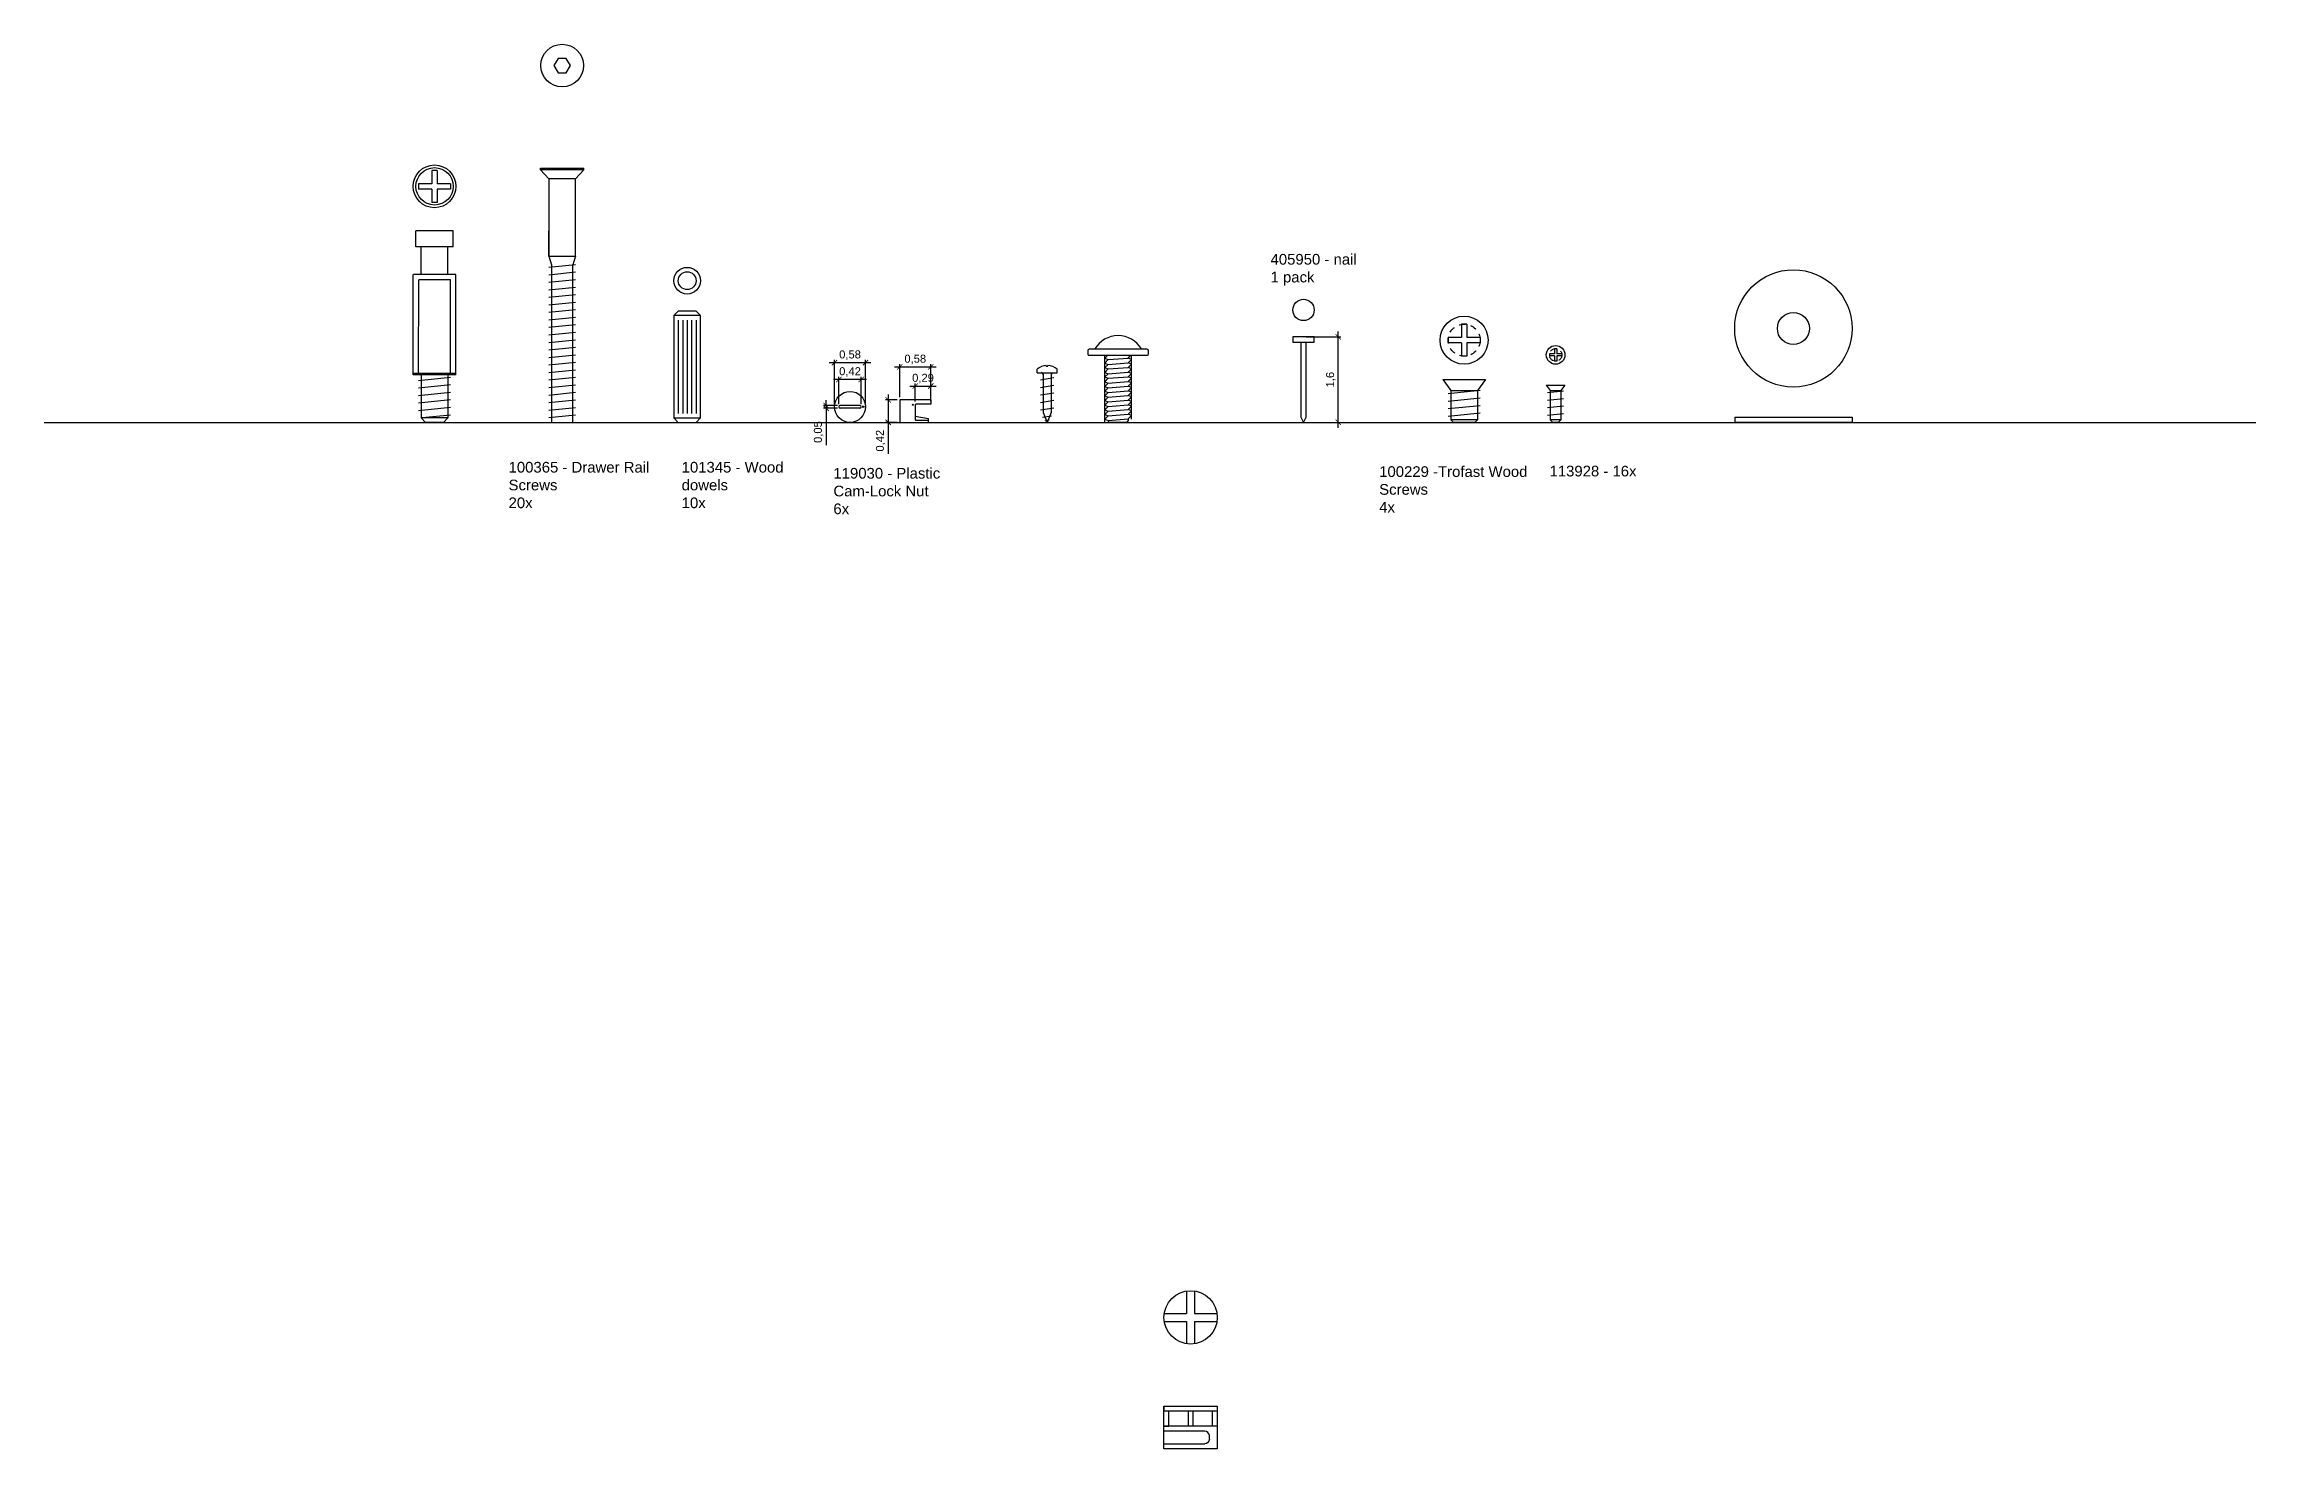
# Model space of a CAD drawing. Header units: centimetres. Extents: x 4 to 257, y 1 to 229.
# Drawn here: x 3.92 to 45.38, y 0.83 to 27.15 of the extents above; entities that cross this region are included whole.
import ezdxf

# ---------------------------------------------------------------- set-up
doc = ezdxf.new("R2010")
doc.units = ezdxf.units.CM
doc.linetypes.add('ACAD_ISO02W100', pattern=[15, 12, -3])
doc.styles.get("Standard").update_dxf_attribs({"font": 'arial.ttf'})
doc.dimstyles.new('1-1', dxfattribs={"dimtxt": 0.15, "dimasz": 0.1, "dimexe": 0.05, "dimexo": 0.05, "dimgap": 0.05, "dimtad": 1, "dimtxsty": 'Standard', "dimblk": 'ARCHTICK', "dimcen": 2.5, "dimdle": 0.1, "dimadec": 0, "dimazin": 0, "dimtfac": 1, "dimtmove": 0, "dimatfit": 3, "dimldrblk": 'ARCHTICK', "dimfxl": 1, "dimarcsym": 0})

# ---------------------------------------------------------------- blocks, each defined once
blk = doc.blocks.new('_ArchTick')
at = {"color": 0, "linetype": 'ByBlock', "const_width": 0.15}
blk.add_lwpolyline([(-0.5, -0.5), (0.5, 0.5)], dxfattribs=at)
blk = doc.blocks.new('*D2')
at = {"color": 0, "lineweight": -2, "transparency": 16777216}
for p, q in [((19.339, 20.865), (18.717, 20.865)), ((18.817, 20.401), (18.817, 20.915)), ((19.239, 20.401), (19.239, 20.915))]:
    blk.add_line(p, q, dxfattribs=at)
at = {"layer": 'Defpoints', "color": 0, "transparency": 16777216}
for p in [(18.817, 20.865), (18.817, 20.351), (19.239, 20.351)]:
    blk.add_point(p, dxfattribs=at)
at = {"color": 0, "lineweight": -2, "transparency": 16777216, "xscale": 0.1, "yscale": 0.1, "zscale": 0.1, "rotation": 180}
blk.add_blockref('_ArchTick', (18.817, 20.865), dxfattribs=at)
at = {"color": 0, "lineweight": -2, "transparency": 16777216, "xscale": 0.1, "yscale": 0.1, "zscale": 0.1}
blk.add_blockref('_ArchTick', (19.239, 20.865), dxfattribs=at)
at = {"color": 0, "transparency": 16777216, "insert": (19.028, 21.005), "char_height": 0.15, "attachment_point": 5}
blk.add_mtext('0,42', dxfattribs=at)
blk = doc.blocks.new('*D3')
at = {"color": 0, "lineweight": -2, "transparency": 16777216}
for p, q in [((18.793, 20.377), (18.529, 20.377)), ((18.793, 20.324), (18.529, 20.324)), ((18.579, 20.377), (18.579, 20.477)), ((18.579, 20.377), (18.579, 20.324)), ((18.579, 20.324), (18.579, 19.634))]:
    blk.add_line(p, q, dxfattribs=at)
at = {"layer": 'Defpoints', "color": 0, "transparency": 16777216}
for p in [(18.579, 20.324), (18.843, 20.377), (18.843, 20.324)]:
    blk.add_point(p, dxfattribs=at)
at = {"color": 0, "lineweight": -2, "transparency": 16777216, "xscale": 0.1, "yscale": 0.1, "zscale": 0.1}
for p, rotation in [((18.579, 20.377), 270), ((18.579, 20.324), 90)]:
    blk.add_blockref('_ArchTick', p, dxfattribs=dict(at, rotation=rotation))
at = {"color": 0, "transparency": 16777216, "insert": (18.439, 19.879), "char_height": 0.15, "attachment_point": 5, "rotation": 90}
blk.add_mtext('0,05', dxfattribs=at)
blk = doc.blocks.new('*D4')
at = {"color": 0, "lineweight": -2, "transparency": 16777216}
for p, q in [((18.638, 21.18), (19.418, 21.18)), ((18.738, 20.401), (18.738, 21.23)), ((19.318, 20.401), (19.318, 21.23))]:
    blk.add_line(p, q, dxfattribs=at)
at = {"layer": 'Defpoints', "color": 0, "transparency": 16777216}
for p in [(19.318, 21.18), (18.738, 20.351), (19.318, 20.351)]:
    blk.add_point(p, dxfattribs=at)
at = {"color": 0, "lineweight": -2, "transparency": 16777216, "xscale": 0.1, "yscale": 0.1, "zscale": 0.1, "rotation": 180}
blk.add_blockref('_ArchTick', (18.738, 21.18), dxfattribs=at)
at = {"color": 0, "lineweight": -2, "transparency": 16777216, "xscale": 0.1, "yscale": 0.1, "zscale": 0.1}
blk.add_blockref('_ArchTick', (19.318, 21.18), dxfattribs=at)
at = {"color": 0, "transparency": 16777216, "insert": (19.028, 21.32), "char_height": 0.15, "attachment_point": 5}
blk.add_mtext('0,58', dxfattribs=at)
blk = doc.blocks.new('*D5')
at = {"color": 0, "lineweight": -2, "transparency": 16777216}
for p, q in [((19.961, 20.531), (19.961, 21.15)), ((20.541, 20.531), (20.541, 21.15)), ((19.861, 21.1), (20.641, 21.1))]:
    blk.add_line(p, q, dxfattribs=at)
at = {"layer": 'Defpoints', "color": 0, "transparency": 16777216}
for p in [(20.541, 21.1), (19.961, 20.481), (20.541, 20.481)]:
    blk.add_point(p, dxfattribs=at)
at = {"color": 0, "lineweight": -2, "transparency": 16777216, "xscale": 0.1, "yscale": 0.1, "zscale": 0.1, "rotation": 180}
blk.add_blockref('_ArchTick', (19.961, 21.1), dxfattribs=at)
at = {"color": 0, "lineweight": -2, "transparency": 16777216, "xscale": 0.1, "yscale": 0.1, "zscale": 0.1}
blk.add_blockref('_ArchTick', (20.541, 21.1), dxfattribs=at)
at = {"color": 0, "transparency": 16777216, "insert": (20.251, 21.24), "char_height": 0.15, "attachment_point": 5}
blk.add_mtext('0,58', dxfattribs=at)
blk = doc.blocks.new('*D6')
at = {"color": 0, "lineweight": -2, "transparency": 16777216}
for p, q in [((20.151, 20.741), (20.641, 20.741)), ((20.251, 20.451), (20.251, 20.791)), ((20.541, 20.451), (20.541, 20.791))]:
    blk.add_line(p, q, dxfattribs=at)
at = {"layer": 'Defpoints', "color": 0, "transparency": 16777216}
for p in [(20.541, 20.741), (20.251, 20.401), (20.541, 20.401)]:
    blk.add_point(p, dxfattribs=at)
at = {"color": 0, "lineweight": -2, "transparency": 16777216, "xscale": 0.1, "yscale": 0.1, "zscale": 0.1, "rotation": 180}
blk.add_blockref('_ArchTick', (20.251, 20.741), dxfattribs=at)
at = {"color": 0, "lineweight": -2, "transparency": 16777216, "xscale": 0.1, "yscale": 0.1, "zscale": 0.1}
blk.add_blockref('_ArchTick', (20.541, 20.741), dxfattribs=at)
at = {"color": 0, "transparency": 16777216, "insert": (20.396, 20.882), "char_height": 0.15, "attachment_point": 5}
blk.add_mtext('0,29', dxfattribs=at)
blk = doc.blocks.new('*D7')
at = {"color": 0, "lineweight": -2, "transparency": 16777216}
for p, q in [((19.911, 20.481), (19.693, 20.481)), ((19.743, 20.581), (19.743, 20.061)), ((19.911, 20.061), (19.693, 20.061)), ((19.743, 20.061), (19.743, 19.473))]:
    blk.add_line(p, q, dxfattribs=at)
at = {"layer": 'Defpoints', "color": 0, "transparency": 16777216}
for p in [(19.961, 20.481), (19.743, 20.061), (19.961, 20.061)]:
    blk.add_point(p, dxfattribs=at)
at = {"color": 0, "lineweight": -2, "transparency": 16777216, "xscale": 0.1, "yscale": 0.1, "zscale": 0.1}
for p, rotation in [((19.743, 20.481), 90), ((19.743, 20.061), 270)]:
    blk.add_blockref('_ArchTick', p, dxfattribs=dict(at, rotation=rotation))
at = {"color": 0, "transparency": 16777216, "insert": (19.602, 19.717), "char_height": 0.15, "attachment_point": 5, "rotation": 90}
blk.add_mtext('0,42', dxfattribs=at)
blk = doc.blocks.new('*D11')
at = {"color": 0, "lineweight": -2, "transparency": 16777216}
for p, q in [((27.58, 21.661), (28.232, 21.661)), ((28.182, 19.961), (28.182, 21.761)), ((27.58, 20.061), (28.232, 20.061))]:
    blk.add_line(p, q, dxfattribs=at)
at = {"layer": 'Defpoints', "color": 0, "transparency": 16777216}
for p in [(27.53, 21.661), (28.182, 21.661), (27.53, 20.061)]:
    blk.add_point(p, dxfattribs=at)
at = {"color": 0, "lineweight": -2, "transparency": 16777216, "xscale": 0.1, "yscale": 0.1, "zscale": 0.1}
for p, rotation in [((28.182, 21.661), 90), ((28.182, 20.061), 270)]:
    blk.add_blockref('_ArchTick', p, dxfattribs=dict(at, rotation=rotation))
at = {"color": 0, "transparency": 16777216, "insert": (28.042, 20.861), "char_height": 0.15, "attachment_point": 5, "rotation": 90}
blk.add_mtext('1,6', dxfattribs=at)
blk = doc.blocks.new('drawer rail screw')
for p, q in [((-1.009, 4.766), (-0.192, 4.766)), ((-1.009, 4.733), (-1.009, 4.766)), ((-0.192, 4.733), (-1.009, 4.733)), ((-1.009, 4.733), (-0.85, 4.566)), ((-0.35, 4.566), (-0.85, 4.566)), ((-0.85, 4.566), (-0.85, 3.115)), ((-0.192, 4.733), (-0.35, 4.566)), ((-0.35, 3.115), (-0.35, 4.566)), ((-0.192, 4.733), (-0.192, 4.766)), ((-0.85, 3.115), (-0.85, 3.588)), ((-0.35, 3.115), (-0.35, 3.588)), ((-0.85, 3.115), (-0.8, 2.953)), ((-0.85, 3.115), (-0.35, 3.115)), ((-0.35, 2.953), (-0.85, 2.903)), ((-0.8, 2.953), (-0.8, 0)), ((-0.35, 3.115), (-0.4, 2.953)), ((-0.4, 0), (-0.4, 2.953)), ((-0.35, 2.812), (-0.85, 2.761)), ((-0.35, 2.671), (-0.85, 2.621)), ((-0.35, 2.53), (-0.85, 2.48)), ((-0.35, 2.39), (-0.85, 2.339)), ((-0.35, 2.248), (-0.85, 2.198)), ((-0.35, 2.108), (-0.85, 2.057)), ((-0.35, 2.107), (-0.85, 2.057)), ((-0.35, 1.967), (-0.85, 1.916)), ((-0.35, 1.967), (-0.85, 1.916)), ((-0.35, 1.826), (-0.85, 1.775)), ((-0.35, 1.825), (-0.85, 1.775)), ((-0.35, 1.685), (-0.85, 1.634)), ((-0.35, 1.685), (-0.85, 1.634)), ((-0.35, 1.543), (-0.85, 1.493)), ((-0.35, 1.403), (-0.85, 1.352)), ((-0.35, 1.262), (-0.85, 1.211)), ((-0.35, 1.121), (-0.85, 1.07)), ((-0.35, 0.98), (-0.85, 0.929)), ((-0.35, 0.839), (-0.85, 0.788)), ((-0.35, 0.698), (-0.85, 0.647)), ((-0.35, 0.557), (-0.85, 0.506)), ((-0.35, 0.416), (-0.85, 0.365)), ((-0.35, 0.275), (-0.85, 0.224)), ((-0.35, 0.134), (-0.85, 0.083)), ((-0.8, 0), (-0.4, 0))]:
    blk.add_line(p, q)
blk.add_lwpolyline([(-0.677, 6.82), (-0.754, 6.686), (-0.677, 6.553), (-0.523, 6.553), (-0.446, 6.686), (-0.523, 6.82)], close=True)
blk.add_circle((-0.6, 6.686), 0.4)
blk = doc.blocks.new('wood dowel')
for p, q in [((-0.882, 2.319), (-0.965, 2.236)), ((-0.465, 2.236), (-0.965, 2.236)), ((-0.965, 2.236), (-0.965, 0.319)), ((-0.548, 2.319), (-0.882, 2.319)), ((-0.882, 2.153), (-0.882, 0.403)), ((-0.798, 2.153), (-0.798, 0.403)), ((-0.715, 2.153), (-0.715, 0.403)), ((-0.632, 2.153), (-0.632, 0.403)), ((-0.548, 2.319), (-0.465, 2.236)), ((-0.548, 2.153), (-0.548, 0.403)), ((-0.465, 0.319), (-0.465, 2.236)), ((-0.965, 0.319), (-0.465, 0.319)), ((-0.882, 0.236), (-0.965, 0.319)), ((-0.882, 0.236), (-0.548, 0.236)), ((-0.548, 0.236), (-0.465, 0.319))]:
    blk.add_line(p, q)
for radius in [0.25, 0.167]:
    blk.add_circle((-0.715, 2.891), radius)

msp = doc.modelspace()

# ---------------------------------------------------------------- linework, layer by layer
for p, q in [((10.938, 24.534), (10.938, 24.434)), ((11.188, 24.534), (10.938, 24.534)), ((11.188, 24.784), (11.188, 24.534)), ((11.288, 24.784), (11.188, 24.784)), ((11.288, 24.783), (11.288, 24.534)), ((11.538, 24.534), (11.288, 24.534)), ((11.538, 24.534), (11.538, 24.434)), ((11.188, 24.434), (10.938, 24.434)), ((11.188, 24.434), (11.188, 24.184)), ((11.288, 24.184), (11.188, 24.184)), ((11.288, 24.434), (11.288, 24.183)), ((11.538, 24.434), (11.288, 24.434)), ((11.588, 23.648), (10.888, 23.648)), ((10.888, 23.348), (10.888, 23.648)), ((11.588, 23.348), (11.588, 23.648)), ((11.588, 23.348), (10.888, 23.348)), ((10.988, 22.831), (10.988, 23.348)), ((11.488, 22.831), (11.488, 23.348)), ((10.838, 20.949), (10.838, 22.831)), ((11.638, 22.831), (10.846, 22.831)), ((11.638, 20.949), (11.638, 22.831)), ((10.938, 20.982), (10.946, 22.731)), ((11.538, 22.731), (10.946, 22.731)), ((11.538, 20.982), (11.538, 22.731)), ((27.73, 21.661), (27.33, 21.661)), ((27.33, 21.661), (27.33, 21.561)), ((27.73, 21.561), (27.73, 21.661)), ((30.491, 21.651), (30.241, 21.651)), ((30.241, 21.651), (30.241, 21.551)), ((30.591, 21.901), (30.491, 21.901)), ((30.491, 21.901), (30.491, 21.651)), ((30.591, 21.899), (30.591, 21.651)), ((30.841, 21.651), (30.591, 21.651)), ((30.841, 21.651), (30.841, 21.551)), ((23.803, 20.061), (23.803, 21.329)), ((23.853, 21.311), (23.803, 21.261)), ((23.803, 21.261), (23.866, 21.236)), ((23.866, 21.236), (23.803, 21.173)), ((23.803, 21.173), (23.866, 21.148)), ((23.866, 21.148), (23.803, 21.086)), ((23.866, 21.236), (24.241, 21.267)), ((23.866, 21.148), (24.241, 21.179)), ((24.241, 21.267), (24.284, 21.311)), ((24.303, 21.242), (24.241, 21.267)), ((24.241, 21.179), (24.303, 21.242)), ((24.303, 21.154), (24.241, 21.179)), ((24.241, 21.092), (24.303, 21.154)), ((24.303, 20.123), (24.303, 21.311)), ((27.33, 21.561), (27.73, 21.561)), ((27.48, 21.561), (27.48, 20.161)), ((27.48, 21.561), (27.58, 21.561)), ((27.58, 20.161), (27.58, 21.561)), ((30.491, 21.551), (30.241, 21.551)), ((30.491, 21.551), (30.491, 21.301)), ((30.591, 21.301), (30.491, 21.301)), ((30.841, 21.551), (30.591, 21.551)), ((30.591, 21.551), (30.591, 21.299)), ((32.141, 21.344), (32.141, 21.305)), ((32.238, 21.344), (32.141, 21.344)), ((32.238, 21.305), (32.141, 21.305)), ((32.238, 21.441), (32.238, 21.344)), ((32.277, 21.441), (32.238, 21.441)), ((32.238, 21.305), (32.238, 21.208)), ((32.277, 21.208), (32.238, 21.208)), ((32.277, 21.441), (32.277, 21.344)), ((32.374, 21.344), (32.277, 21.344)), ((32.277, 21.305), (32.277, 21.208)), ((32.374, 21.305), (32.277, 21.305)), ((32.374, 21.344), (32.374, 21.305)), ((10.838, 20.982), (11.638, 20.982)), ((11.638, 20.949), (10.838, 20.949)), ((11.538, 20.903), (10.938, 20.842)), ((11.538, 20.762), (10.938, 20.701)), ((10.988, 20.949), (10.988, 20.144)), ((11.488, 20.949), (11.488, 20.144)), ((22.537, 20.992), (22.537, 21.059)), ((22.537, 20.992), (22.91, 20.992)), ((22.598, 20.858), (22.848, 20.9)), ((22.598, 20.716), (22.848, 20.758)), ((22.648, 20.966), (22.648, 20.245)), ((22.708, 21.112), (22.708, 21.125)), ((22.708, 21.112), (22.738, 21.112)), ((22.738, 21.112), (22.738, 21.125)), ((22.798, 20.964), (22.798, 20.244)), ((22.91, 20.992), (22.91, 21.059)), ((23.803, 21.086), (23.866, 21.061)), ((23.866, 21.061), (23.803, 20.998)), ((23.803, 20.998), (23.866, 20.973)), ((23.866, 20.973), (23.803, 20.911)), ((23.803, 20.911), (23.866, 20.886)), ((23.866, 20.886), (23.803, 20.823)), ((23.803, 20.823), (23.866, 20.798)), ((23.866, 20.798), (23.803, 20.736)), ((23.803, 20.736), (23.866, 20.711)), ((23.866, 21.061), (24.241, 21.092)), ((23.866, 20.973), (24.241, 21.004)), ((23.866, 20.886), (24.241, 20.917)), ((23.866, 20.798), (24.241, 20.829)), ((23.866, 20.711), (24.241, 20.742)), ((24.303, 21.067), (24.241, 21.092)), ((24.241, 21.004), (24.303, 21.067)), ((24.303, 20.979), (24.241, 21.004)), ((24.241, 20.917), (24.303, 20.979)), ((24.303, 20.892), (24.241, 20.917)), ((24.241, 20.829), (24.303, 20.892)), ((24.303, 20.804), (24.241, 20.829)), ((24.241, 20.742), (24.303, 20.804)), ((24.303, 20.717), (24.241, 20.742)), ((30.141, 20.861), (30.941, 20.861)), ((30.141, 20.861), (30.291, 20.661)), ((30.941, 20.861), (30.791, 20.661)), ((32.082, 20.761), (32.432, 20.761)), ((32.082, 20.761), (32.157, 20.661)), ((32.432, 20.761), (32.357, 20.661)), ((11.538, 20.621), (10.938, 20.56)), ((11.538, 20.48), (10.938, 20.419)), ((11.538, 20.339), (10.938, 20.278)), ((18.817, 20.351), (18.817, 20.351)), ((19.212, 20.377), (18.843, 20.377)), ((19.212, 20.324), (18.843, 20.324)), ((19.3, 20.351), (19.26, 20.363)), ((19.26, 20.363), (19.26, 20.338)), ((19.3, 20.351), (19.26, 20.338)), ((20.541, 20.481), (19.961, 20.481)), ((19.961, 20.481), (19.961, 20.061)), ((20.251, 20.391), (20.251, 20.111)), ((20.541, 20.401), (20.261, 20.401)), ((20.541, 20.481), (20.541, 20.401)), ((22.598, 20.574), (22.848, 20.616)), ((22.598, 20.433), (22.848, 20.474)), ((22.598, 20.295), (22.848, 20.332)), ((23.866, 20.711), (23.803, 20.648)), ((23.803, 20.648), (23.866, 20.623)), ((23.866, 20.623), (23.803, 20.561)), ((23.803, 20.561), (23.866, 20.536)), ((23.866, 20.536), (23.803, 20.473)), ((23.803, 20.473), (23.866, 20.448)), ((23.866, 20.448), (23.803, 20.386)), ((23.803, 20.386), (23.866, 20.361)), ((23.866, 20.361), (23.803, 20.298)), ((23.866, 20.623), (24.241, 20.654)), ((23.866, 20.536), (24.241, 20.567)), ((23.866, 20.448), (24.241, 20.479)), ((23.866, 20.361), (24.241, 20.392)), ((24.241, 20.654), (24.303, 20.717)), ((24.303, 20.629), (24.241, 20.654)), ((24.241, 20.567), (24.303, 20.629)), ((24.303, 20.542), (24.241, 20.567)), ((24.241, 20.479), (24.303, 20.542)), ((24.303, 20.454), (24.241, 20.479)), ((24.241, 20.392), (24.303, 20.454)), ((24.303, 20.367), (24.241, 20.392)), ((24.241, 20.304), (24.303, 20.367)), ((30.841, 20.655), (30.241, 20.594)), ((30.841, 20.513), (30.241, 20.453)), ((30.841, 20.373), (30.241, 20.312)), ((30.291, 20.661), (30.791, 20.661)), ((30.291, 20.661), (30.291, 20.111)), ((30.791, 20.661), (30.791, 20.111)), ((32.407, 20.644), (32.107, 20.614)), ((32.407, 20.503), (32.107, 20.473)), ((32.407, 20.363), (32.107, 20.332)), ((32.157, 20.661), (32.357, 20.661)), ((32.157, 20.661), (32.157, 20.111)), ((32.357, 20.661), (32.357, 20.111)), ((11.488, 20.144), (10.988, 20.144)), ((11.071, 20.061), (10.988, 20.144)), ((11.538, 20.198), (11.005, 20.144)), ((11.405, 20.061), (11.071, 20.061)), ((11.405, 20.061), (11.488, 20.144)), ((19.961, 20.061), (20.496, 20.061)), ((20.496, 20.126), (20.251, 20.172)), ((20.261, 20.101), (20.496, 20.101)), ((20.496, 20.061), (20.496, 20.126)), ((22.639, 20.16), (22.803, 20.184)), ((22.648, 20.244), (22.723, 20.061)), ((22.684, 20.091), (22.765, 20.117)), ((22.798, 20.244), (22.723, 20.061)), ((23.803, 20.298), (23.866, 20.273)), ((23.866, 20.273), (23.803, 20.211)), ((23.803, 20.211), (23.866, 20.186)), ((23.866, 20.186), (23.803, 20.123)), ((23.803, 20.123), (23.866, 20.098)), ((23.866, 20.273), (24.241, 20.304)), ((23.866, 20.186), (24.241, 20.217)), ((23.866, 20.098), (24.241, 20.129)), ((23.866, 20.092), (23.866, 20.098)), ((24.209, 20.061), (23.897, 20.061)), ((24.303, 20.279), (24.241, 20.304)), ((24.241, 20.217), (24.303, 20.279)), ((24.303, 20.192), (24.241, 20.217)), ((24.241, 20.129), (24.303, 20.192)), ((24.241, 20.129), (24.241, 20.092)), ((27.48, 20.161), (27.53, 20.061)), ((27.53, 20.061), (27.58, 20.161)), ((30.841, 20.231), (30.241, 20.171)), ((30.791, 20.111), (30.291, 20.111)), ((30.341, 20.061), (30.291, 20.111)), ((30.741, 20.061), (30.341, 20.061)), ((30.741, 20.061), (30.791, 20.111)), ((32.407, 20.221), (32.107, 20.191)), ((32.357, 20.111), (32.157, 20.111)), ((32.207, 20.061), (32.157, 20.111)), ((32.307, 20.061), (32.207, 20.061)), ((32.307, 20.061), (32.357, 20.111)), ((35.614, 20.161), (37.814, 20.161)), ((35.614, 20.161), (35.614, 20.061)), ((37.814, 20.061), (35.614, 20.061)), ((37.814, 20.161), (37.814, 20.061)), ((25.339, 3.782), (25.339, 3.362)), ((25.489, 3.782), (25.489, 3.362)), ((24.92, 3.362), (25.339, 3.362)), ((25.489, 3.362), (25.908, 3.362)), ((24.92, 3.212), (25.339, 3.212)), ((25.339, 3.212), (25.339, 2.793)), ((25.489, 3.212), (25.908, 3.212)), ((25.489, 3.212), (25.489, 2.793)), ((25.914, 1.249), (24.914, 1.249)), ((25.369, 1.535), (25.369, 1.249)), ((25.459, 1.249), (25.459, 1.535)), ((24.914, 0.917), (25.683, 0.917))]:
    msp.add_line(p, q)
at = {"color": 3}
msp.add_line((3.92, 20.061), (45.384, 20.061), dxfattribs=at)
msp.add_lwpolyline([(23.516, 21.436), (24.591, 21.436, -0.414214), (24.616, 21.411), (24.616, 21.336, -0.414214), (24.591, 21.311), (23.516, 21.311, -0.414214), (23.491, 21.336), (23.491, 21.411, -0.414214)], format="xyb", close=True)
for points in [[(24.914, 1.626), (25.914, 1.626), (25.914, 0.826), (24.914, 0.826), (24.914, 1.626)], [(24.914, 1.626), (24.914, 1.535), (25.914, 1.535)], [(24.914, 1.249), (25.004, 1.249), (25.004, 1.535)], [(25.914, 1.249), (25.824, 1.249), (25.824, 1.535)], [(25.683, 1.158), (24.914, 1.158)], [(25.765, 0.999), (25.765, 1.076)]]:
    msp.add_lwpolyline(points)
for centre, radius in [((11.238, 24.484), 0.4), ((11.238, 24.484), 0.35), ((36.714, 21.821), 1.1), ((27.53, 22.167), 0.2), ((30.541, 21.601), 0.45), ((36.714, 21.821), 0.3), ((32.257, 21.325), 0.175), ((19.028, 20.351), 0.29), ((20.205, 20.391), 0.01), ((25.414, 3.287), 0.5)]:
    msp.add_circle(centre, radius)
at = {"linetype": 'ACAD_ISO02W100', "ltscale": 0.01}
for centre, radius in [((30.541, 21.601), 0.3), ((32.257, 21.325), 0.117)]:
    msp.add_circle(centre, radius, dxfattribs=at)
for centre, radius, start, end in [((24.053, 21.178), 0.508, 30.5102, 149.4898), ((22.723, 20.83), 0.295, 92.9169, 129.2493), ((22.615, 20.959), 0.0336, 12.2109, 87.6651), ((22.723, 20.83), 0.295, 50.7507, 87.0831), ((22.831, 20.959), 0.033, 92.0847, 171.7455), ((18.843, 20.351), 0.0264, 90, 180), ((18.843, 20.351), 0.0264, 180, 270), ((19.212, 20.351), 0.0264, 0, 90), ((19.212, 20.351), 0.0264, 270, 0), ((20.261, 20.391), 0.01, 90, 180), ((20.261, 20.111), 0.01, 180, 270), ((23.897, 20.092), 0.0313, 180, 270), ((24.209, 20.092), 0.0313, 270, 360)]:
    msp.add_arc(centre, radius, start, end)
for points in [[(25.765, 1.076), (25.765, 1.114), (25.722, 1.158), (25.683, 1.158)], [(25.765, 0.999), (25.764, 0.96), (25.722, 0.917), (25.683, 0.917)]]:
    msp.add_open_spline(points, degree=3)

# ---------------------------------------------------------------- block references
for name, p in [('drawer rail screw', (14.231, 20.061)), ('wood dowel', (16.689, 19.825))]:
    msp.add_blockref(name, p)

# ---------------------------------------------------------------- texts
at = {"char_height": 0.2, "attachment_point": 1}
for s, width, insert in [('405950 - nail\\P1 pack', 3.24519, (26.912, 23.217)), ('100365 - Drawer Rail Screws\\P20x', 3.24519, (12.626, 19.32)), ('101345 - Wood dowels\\P10x', 2.24495, (15.871, 19.32)), ('119030 - Plastic Cam-Lock Nut 6x', 2.08658, (18.716, 19.207)), ('100229 -Trofast Wood Screws\\P4x', 3.24519, (28.949, 19.238))]:
    msp.add_mtext_dynamic_manual_height_columns(s, width=width, gutter_width=12.5, heights=[0], dxfattribs=dict(at, insert=insert))
at = {"insert": (32.142, 19.248), "char_height": 0.2, "width": 11.67642, "attachment_point": 1}
msp.add_mtext('113928 - 16x', dxfattribs=at)

# ---------------------------------------------------------------- dimensions: what is measured, and where the dimension line sits
dim = msp.add_aligned_dim(p1=(27.53, 20.061), p2=(27.53, 21.661), distance=-0.653, dimstyle='1-1')
dim.commit()
dim.dimension.update_dxf_attribs({"geometry": '*D11', "text_midpoint": (28.042, 20.861)})
for base, p1, p2, picture, middle in [((19.318, 21.18), (18.738, 20.351), (19.318, 20.351), '*D4', (19.028, 21.32)), ((20.541, 21.1), (19.961, 20.481), (20.541, 20.481), '*D5', (20.251, 21.24))]:
    dim = msp.add_linear_dim(base=base, p1=p1, p2=p2, dimstyle='1-1')
    dim.commit()
    dim.dimension.update_dxf_attribs({"geometry": picture, "text_midpoint": middle})
for base, p1, p2, picture, middle in [((18.817, 20.865), (19.239, 20.351), (18.817, 20.351), '*D2', (19.028, 20.865)), ((20.541, 20.741), (20.251, 20.401), (20.541, 20.401), '*D6', (20.396, 20.741))]:
    dim = msp.add_linear_dim(base=base, p1=p1, p2=p2, dimstyle='1-1')
    dim.commit()
    dim.dimension.update_dxf_attribs({"geometry": picture, "text_midpoint": middle, "dimtype": 160})
for base, p1, p2, picture, middle in [((18.579, 20.324), (18.843, 20.377), (18.843, 20.324), '*D3', (18.439, 19.879)), ((19.743, 20.061), (19.961, 20.481), (19.961, 20.061), '*D7', (19.602, 19.717))]:
    dim = msp.add_linear_dim(base=base, p1=p1, p2=p2, angle=90, dimstyle='1-1')
    dim.commit()
    dim.dimension.update_dxf_attribs({"geometry": picture, "text_midpoint": middle})

doc.saveas('drawing.dxf')
